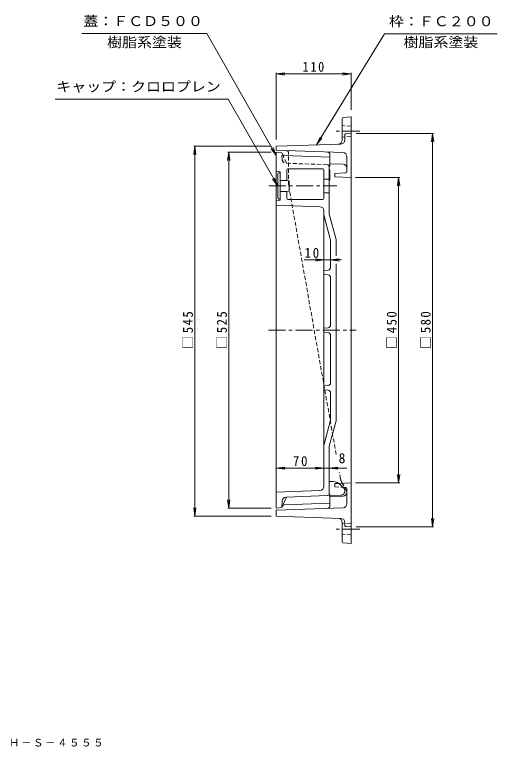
# Model space of a CAD drawing. Units: millimetres, scale not verified. Extents: x -721 to 722, y -685 to 395.
# Drawn here: x 12 to 722, y -685 to 395 of the extents above; entities that cross this region are included whole.
import ezdxf
from ezdxf.enums import TextEntityAlignment as Align

# ---------------------------------------------------------------- set-up
doc = ezdxf.new("R2010")
doc.units = ezdxf.units.MM
doc.header["$LTSCALE"] = 5
doc.linetypes.add('CHAIN1', pattern=[8, 5, -1, 1, -1])
doc.linetypes.add('DASHED1', pattern=[1.8, 1.2, -0.6])
for name, color, linetype, lineweight in [('0-0_通り芯', 3, 'Continuous', 13), ('0-1_ピット', 2, 'Continuous', 13), ('0-2_本体（蓋）', 7, 'Continuous', 13), ('0-4_寸法', 7, 'Continuous', 13)]:
    doc.layers.add(name, color=color, linetype=linetype, lineweight=lineweight)
doc.layers.add('F-5_F-5ﾚｲﾔ', color=7, linetype='Continuous')
doc.styles.add('ＭＳ ゴシック', font='')
doc.styles.get('ＭＳ ゴシック').set_extended_font_data('MS Gothic')

msp = doc.modelspace()

# ---------------------------------------------------------------- linework, layer by layer
at = {"layer": '0-0_通り芯'}
for p, q in [((404.977, 191.493), (396.977, 192.493)), ((396.977, -332.507), (396.977, 192.493)), ((406.017, 189.186), (404.977, 191.493)), ((402.477, 163.493), (396.977, 164.493)), ((401.977, 161.993), (402.477, 161.993)), ((412.477, 165.993), (412.477, 150.335)), ((465.477, 167.493), (413.977, 167.493)), ((466.977, 165.993), (466.977, 124.194)), ((474.977, 170.847), (474.977, 101.046)), ((475.977, 165.826), (474.977, 166.493)), ((475.977, 151.16), (475.977, 165.826)), ((398.977, 158.993), (398.977, 125.993)), ((466.977, 152.493), (474.977, 152.493)), ((475.977, 151.16), (474.977, 150.493)), ((402.477, 150.493), (412.477, 150.493)), ((415.977, 150.243), (406.43, 150.493)), ((415.977, 134.743), (415.977, 150.243)), ((402.477, 134.493), (412.477, 134.493)), ((415.977, 134.743), (406.43, 134.493)), ((412.477, 134.651), (412.477, 124.194)), ((466.977, 132.493), (474.977, 132.493)), ((401.977, 122.993), (402.477, 122.993)), ((465.477, 122.694), (413.977, 122.694)), ((461.189, 111.945), (396.977, 114.209)), ((466.977, -300.247), (466.977, 105.948)), ((466.977, 99.993), (476.977, 62.672)), ((474.977, 101.046), (484.977, 63.725)), ((476.977, 22.613), (476.977, 62.672)), ((484.977, 63.725), (484.977, 39.403)), ((484.977, 27.599), (484.977, -203.74)), ((473.375, 18.633), (466.977, 17.993)), ((473.375, 11.353), (466.977, 11.993)), ((476.977, -62.387), (476.977, 7.373)), ((473.375, -66.367), (466.977, -67.007)), ((473.375, -73.647), (466.977, -73.007)), ((476.977, -77.627), (476.977, -147.387)), ((473.375, -151.367), (466.977, -152.007)), ((473.375, -158.647), (466.977, -158.007)), ((476.977, -162.627), (476.977, -202.687)), ((466.977, -240.007), (476.977, -202.687)), ((474.977, -241.06), (484.977, -203.74)), ((474.977, -310.861), (474.977, -241.06)), ((490.835, -297.526), (496.22, -302.911)), ((461.189, -306.243), (396.977, -308.507)), ((475.645, -312.202), (475.977, -312.424)), ((475.977, -312.424), (475.977, -324.834)), ((411.977, -315.978), (404.977, -331.507)), ((405.624, -321.604), (404.977, -331.507)), ((472.083, -313.859), (411.4, -315.999)), ((492.189, -313.15), (475.977, -313.722)), ((404.977, -331.507), (396.977, -332.507)), ((475.977, -324.834), (408.636, -327.435))]:
    msp.add_line(p, q, dxfattribs=at)
at = {"layer": '0-0_通り芯', "linetype": 'DASHED1'}
for p, q in [((405.624, 181.59), (404.977, 191.493)), ((411.977, 175.964), (406.017, 189.186)), ((472.083, 173.845), (411.4, 175.984))]:
    msp.add_line(p, q, dxfattribs=at)
at = {"layer": '0-0_通り芯', "linetype": 'CHAIN1'}
for p, q in [((385.996, 142.493), (485.937, 142.493)), ((385.414, -70.007), (514.351, -70.007))]:
    msp.add_line(p, q, dxfattribs=at)
at = {"layer": '0-0_通り芯'}
for points in [[(475.645, 172.188), (475.977, 172.41), (475.977, 184.82), (408.636, 187.421)], [(402.477, 163.493), (402.477, 121.493), (396.977, 120.493)], [(481.143, -293.161), (479.715, -293.073), (474.977, -292.784)]]:
    msp.add_lwpolyline(points, dxfattribs=at)
for centre, radius, start, end in [((408.752, 190.419), 3, 204.2644, 267.78781), ((401.977, 158.993), 3, 90, 180), ((413.977, 165.993), 1.5, 90, 180), ((465.477, 165.993), 1.5, 0, 90), ((476.477, 170.94), 1.5, 123.69032, 180), ((401.977, 125.993), 3, 180, 270), ((413.977, 124.194), 1.5, 180, 270), ((465.477, 124.194), 1.5, 270, 0), ((460.977, 105.948), 6, 0, 87.98073), ((472.977, 22.613), 4, 275.71017, 0), ((472.977, 7.373), 4, 0, 84.28983), ((472.977, -62.387), 4, 275.71017, 0), ((472.977, -77.627), 4, 0, 84.28983), ((472.977, -147.387), 4, 275.71017, 0), ((472.977, -162.627), 4, 0, 84.28983), ((460.977, -300.247), 6, 272.01927, 0), ((480.228, -308.133), 15, 45, 86.5038), ((471.977, -310.861), 3, 272.01923, 0), ((476.477, -310.954), 1.5, 180, 236.30968), ((491.977, -307.154), 6, 272.01903, 24.99068), ((491.977, -307.154), 6, 24.99068, 45.00017), ((411.611, -321.995), 6, 92.01923, 176.26401), ((408.752, -330.433), 3, 92.21219, 155.7356)]:
    msp.add_arc(centre, radius, start, end, dxfattribs=at)
at = {"layer": '0-0_通り芯', "linetype": 'DASHED1'}
for centre, radius, start, end in [((411.611, 181.981), 6, 183.73599, 267.98077), ((471.977, 170.847), 3, 0, 87.98077)]:
    msp.add_arc(centre, radius, start, end, dxfattribs=at)
at = {"layer": '0-1_ピット'}
for p, q in [((493.977, 241.656), (493.977, 210.15)), ((495.305, 243.146), (506.977, 244.493)), ((506.977, -384.507), (506.977, 244.493)), ((497.977, 210.289), (497.977, 218.098)), ((498.867, 219.092), (506.977, 219.993)), ((492.185, 204.292), (396.977, 200.993)), ((396.977, 194.993), (396.977, 200.993)), ((495.179, 191.688), (396.977, 194.993)), ((475.977, 176.773), (475.977, 188.467)), ((500.977, 164.628), (500.977, 185.691)), ((477.422, 175.274), (495.199, 174.616)), ((482.98, 161.013), (482.977, 155.972)), ((482.98, 161.013), (498.1, 161.63)), ((482.98, -301.027), (482.977, -301.027)), ((506.977, -295.007), (488.698, -295.753)), ((498.1, -301.645), (494.819, -301.511)), ((500.977, -304.642), (500.977, -325.706)), ((475.977, -316.787), (475.977, -328.481)), ((477.422, -315.288), (495.199, -314.63)), ((495.179, -331.702), (396.977, -335.007)), ((396.977, -344.009), (396.977, -335.007)), ((492.185, -347.308), (396.977, -344.009)), ((493.977, -381.67), (493.977, -353.166)), ((497.977, -353.304), (497.977, -358.112)), ((498.867, -359.106), (506.977, -360.007)), ((495.305, -383.16), (506.977, -384.507))]:
    msp.add_line(p, q, dxfattribs=at)
at = {"layer": '0-1_ピット', "linetype": 'DASHED1'}
for p, q in [((506.977, 230.493), (493.977, 231.493)), ((506.977, 215.493), (493.977, 214.493)), ((414.977, 143.993), (414.977, 191.487)), ((485.098, -253.057), (414.977, 143.993)), ((491.495, -289.276), (489.737, -279.323)), ((479.814, -293.113), (480.147, -293.1)), ((488.698, -295.753), (482.977, -295.987)), ((482.98, -301.027), (494.819, -301.511)), ((493.404, -294.385), (500.977, -307.007)), ((506.977, -355.507), (493.977, -354.507)), ((506.977, -370.507), (493.977, -371.507))]:
    msp.add_line(p, q, dxfattribs=at)
at = {"layer": '0-1_ピット', "linetype": 'CHAIN1'}
for p, q in [((520.026, 222.993), (483.762, 222.993)), ((520.026, -363.007), (483.762, -363.007))]:
    msp.add_line(p, q, dxfattribs=at)
at = {"layer": '0-1_ピット'}
msp.add_lwpolyline([(506.977, 154.993), (482.977, 155.972), (482.977, 161.013)], dxfattribs=at)
at = {"layer": '0-1_ピット', "linetype": 'DASHED1'}
msp.add_lwpolyline([(482.977, -295.987), (482.977, -301.027), (494.819, -301.511)], dxfattribs=at)
at = {"layer": '0-1_ピット'}
for centre, radius, start, end in [((495.477, 241.656), 1.5, 96.58244, 180), ((498.977, 218.098), 1, 96.34004, 180), ((487.977, 210.15), 6, 271.98476, 0), ((491.977, 210.289), 6, 271.98476, 0), ((471.977, 188.467), 4, 0, 88.07259), ((494.977, 185.691), 6, 0, 88.07246), ((477.477, 176.773), 1.5, 180, 267.87862), ((494.977, 168.62), 6, 0, 87.87906), ((497.977, 164.628), 3, 272.33746, 0), ((497.977, -304.642), 3, 0, 87.66254), ((494.977, -308.634), 6, 272.12094, 0), ((477.477, -316.787), 1.5, 92.12138, 180), ((471.977, -328.481), 4, 271.92741, 0), ((494.977, -325.706), 6, 271.92754, 0), ((487.977, -353.166), 6, 0, 88.01524), ((491.977, -353.304), 6, 0, 88.01524), ((498.977, -358.112), 1, 180, 263.65996), ((495.477, -381.67), 1.5, 180, 263.41756)]:
    msp.add_arc(centre, radius, start, end, dxfattribs=at)
at = {"layer": '0-1_ピット', "linetype": 'DASHED1'}
for centre, radius, start, end in [((411.977, 191.487), 3, 0, 88.07239), ((506.266, -286.668), 15, 190.01546, 210.96381)]:
    msp.add_arc(centre, radius, start, end, dxfattribs=at)
at = {"layer": '0-2_本体（蓋）'}
for p, q in [((294.935, 367.046), (110.928, 367.046)), ((722.316, 366.749), (556.268, 366.749)), ((71.209, 270.528), (326.24, 270.528)), ((514.477, 219.993), (628.477, 219.993)), ((626.977, 219.993), (625.346, 207.6)), ((626.977, 219.993), (628.609, 207.6)), ((626.977, -360.007), (626.977, 219.993)), ((276.977, 200.993), (275.346, 188.6)), ((389.477, 200.993), (275.477, 200.993)), ((276.977, 200.993), (278.609, 188.6)), ((276.977, -344.009), (276.977, 200.993)), ((326.977, 192.493), (325.346, 180.1)), ((389.477, 192.493), (325.477, 192.493)), ((326.977, 192.493), (328.609, 180.1)), ((326.977, -331.007), (326.977, 192.493)), ((578.978, 154.993), (513.365, 154.993)), ((576.977, 154.993), (575.346, 142.6)), ((576.977, 154.993), (578.609, 142.6)), ((576.977, -295.007), (576.977, 154.993)), ((576.977, -295.007), (575.346, -282.614)), ((576.977, -295.007), (578.609, -282.614)), ((578.978, -295.007), (513.365, -295.007)), ((326.977, -332.507), (325.346, -320.114)), ((326.977, -332.507), (328.609, -320.114)), ((276.977, -344.009), (275.346, -331.616)), ((276.977, -344.009), (278.609, -331.616)), ((389.477, -332.507), (325.477, -332.507)), ((389.477, -344.009), (275.477, -344.009)), ((626.977, -360.007), (625.346, -347.614)), ((626.977, -360.007), (628.609, -347.614)), ((514.477, -360.007), (628.477, -360.007))]:
    msp.add_line(p, q, dxfattribs=at)
at = {"layer": '0-4_寸法'}
for p, q in [((294.935, 367.046), (396.977, 187.428)), ((556.268, 366.749), (456.339, 203.05)), ((396.977, 307.535), (409.37, 309.167)), ((396.977, 309.035), (396.977, 210.993)), ((396.977, 307.535), (506.977, 307.535)), ((396.977, 307.535), (409.37, 305.904)), ((506.977, 307.535), (494.584, 309.167)), ((506.977, 307.535), (494.584, 305.904)), ((506.977, 309.035), (506.977, 254.493)), ((456.339, 203.05), (461.404, 214.478)), ((456.339, 203.05), (464.189, 212.778)), ((396.977, 187.428), (389.437, 197.398)), ((396.977, 187.428), (392.274, 199.01)), ((398.977, 142.493), (391.437, 152.463)), ((492.855, 33.438), (437.993, 33.438)), ((466.977, 33.438), (454.584, 35.07)), ((466.977, 33.438), (454.584, 31.807)), ((476.977, 33.438), (489.37, 35.07)), ((476.977, 33.438), (489.37, 31.807)), ((396.977, -273.378), (409.37, -271.747)), ((396.977, -273.378), (500.788, -273.378)), ((396.977, -273.378), (409.37, -275.01)), ((466.977, -273.378), (454.584, -271.747)), ((466.977, -273.378), (454.584, -271.747)), ((466.977, -273.378), (454.584, -275.01)), ((466.977, -273.378), (454.584, -275.01)), ((474.977, -273.378), (487.37, -271.747)), ((474.977, -273.378), (487.37, -275.01))]:
    msp.add_line(p, q, dxfattribs=at)
msp.add_lwpolyline([(326.24, 270.528), (398.977, 142.493), (394.274, 154.074)], dxfattribs=at)

# ---------------------------------------------------------------- texts
at = {"layer": '0-2_本体（蓋）', "color": 2, "style": 'ＭＳ ゴシック', "width": 1.1}
for s, p in [('蓋：ＦＣＤ５００', (112.982, 373.703)), ('枠：ＦＣ２００', (562.862, 373.406)), ('樹脂系塗装', (147.932, 342.528)), ('樹脂系塗装', (584.292, 342.667)), ('キャップ：クロロプレン', (73.189, 277.185))]:
    msp.add_text(s, height=14.66, dxfattribs=at).set_placement(p, align=Align.BOTTOM_LEFT)
at = {"layer": '0-2_本体（蓋）', "color": 2, "char_height": 14.66, "attachment_point": 7, "rotation": 90, "style": 'ＭＳ ゴシック'}
for s, insert in [('\\T1.21;\\W0.95;□450', (574.477, -97.507)), ('\\T1.21;\\W0.95;□580', (624.477, -97.507)), ('\\T1.21;\\W0.95;□545', (274.477, -97.507)), ('\\T1.21;\\W0.95;□525', (324.477, -97.507))]:
    msp.add_mtext(s, dxfattribs=dict(at, insert=insert))
at = {"layer": '0-4_寸法', "color": 2, "style": 'ＭＳ ゴシック'}
msp.add_text('8', height=14.66, dxfattribs=at).set_placement((488.682, -270.378), align=Align.BOTTOM_LEFT)
at = {"layer": '0-4_寸法', "color": 2, "char_height": 14.66, "attachment_point": 7, "style": 'ＭＳ ゴシック'}
for s, insert in [('\\T1.27;\\W0.9;110', (435.727, 310.535)), ('\\T1.27;\\W0.95;10', (438.488, 36.438)), ('\\T1.27;\\W0.95;70', (421.352, -270.378))]:
    msp.add_mtext(s, dxfattribs=dict(at, insert=insert))
at = {"layer": 'F-5_F-5ﾚｲﾔ', "insert": (-403.431, -684.717), "char_height": 11, "attachment_point": 7, "style": 'ＭＳ ゴシック'}
msp.add_mtext('\\T1.18;一般型\u3000充填深さ70mm\u3000カラー舗装用鉄蓋\u3000\u3000ＭＲＨ－Ｓ－４５５５', dxfattribs=at)

doc.saveas('drawing.dxf')
